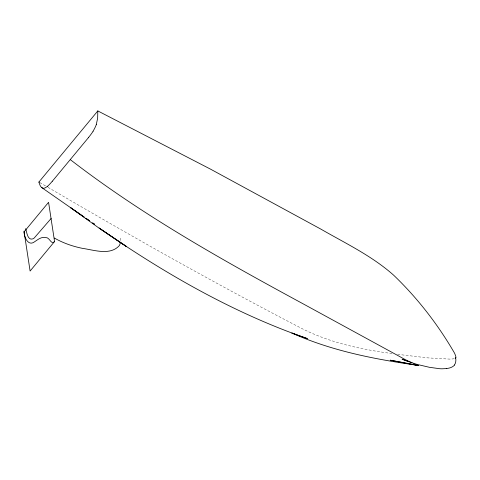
<?xml version="1.0" encoding="UTF-8"?>
<svg xmlns="http://www.w3.org/2000/svg" width="480" height="480" viewBox="0 0 480 480"><rect width="100%" height="100%" fill="white"/><g stroke="black" fill="none" stroke-linecap="round" stroke-linejoin="round"><path stroke-width="0.36" stroke-dasharray="2.4 1.8" d="M397.59 354.342L427.668 357.876L449.43 359.088A45.648 37.62 -8.7 0 0 451.02 359.04L452.61 358.938A14.928 12.306 -8.7 0 0 453.822 358.788L454.02 358.752A5.19 4.278 -8.7 0 0 454.212 358.71M392.088 353.562C359.358 349.218 326.496 342 297.246 326.106C212.82 282.294 129.99 235.428 47.952 187.302M45.48 185.874L40.134 182.778M120.264 238.128A44.106 18.33 39.6 0 1 120.462 241.08"/><path stroke-width="0.72" d="M455.88 357.516L455.28 358.386M96.312 124.392L97.65 118.242L97.812 110.922L210.396 169.08L320.826 229.098C345.666 243.402 372.054 255.96 393.624 275.172C417.432 297.978 437.964 324.498 454.458 353.016A45.648 37.62 -8.7 0 1 455.004 354.234L455.478 355.47A14.928 12.306 -8.7 0 1 455.766 356.436L455.796 356.598A5.19 4.278 -8.7 0 1 455.892 357.516M52.356 181.212L88.332 137.772M43.416 188.262C40.476 187.938 39.66 184.392 38.898 182.058L97.812 110.922M54.564 241.5L30.102 271.038L24.108 231.846L48.57 202.308L54.564 241.5C51.336 245.532 49.65 237.216 45.9 237.582C41.802 236.436 38.166 239.334 34.992 241.494C28.17 247.188 23.898 236.808 24 231.156M51.174 218.436L34.218 238.002A10.41 4.008 -61.4 0 1 32.904 238.86C27.468 240.792 26.772 232.002 25.698 228.624M446.724 368.574L442.02 368.802A94.158 39.132 39.6 0 1 439.518 368.694L429.456 367.308L417.192 364.434A71.424 29.682 39.6 0 1 415.908 364.044L413.868 363.36M416.736 365.316L390.216 360.186L418.53 365.436C375.258 359.43 331.944 351 291.858 333.03L307.434 338.622C232.806 312.804 163.782 272.958 99.132 228.03L126.276 246.414L98.304 227.586L70.536 207.612L84.042 216.96M411.984 362.79L402.09 359.184L408.42 361.566M54.378 238.044C63.054 243.024 72.588 246.342 82.374 248.34C94.128 250.002 109.968 255.798 119.256 245.694A44.106 18.33 39.6 0 0 120.354 242.382M38.898 182.058L39.312 182.298M41.49 187.422L83.946 216.972M85.8 218.244L89.508 220.788M94.458 224.184L92.604 222.912L94.476 224.178M87.114 219.084L89.568 220.782M70.374 159.69C142.992 215.76 223.422 260.64 303.894 304.248L405.306 359.616A46.608 19.368 39.6 0 0 413.892 363.408M96.378 124.374A14.58 5.61 -61.4 0 1 93.054 131.202M93.096 131.274A30.288 11.658 -61.4 0 1 88.326 137.712M47.412 186.306A14.58 5.61 -61.4 0 1 43.362 188.382M52.35 181.158A30.288 11.658 -61.4 0 1 47.4 186.45M455.7 358.11A36.234 15.06 39.6 0 1 454.38 364.974M454.524 365.094A50.478 20.976 39.6 0 1 446.646 368.484"/></g></svg>
